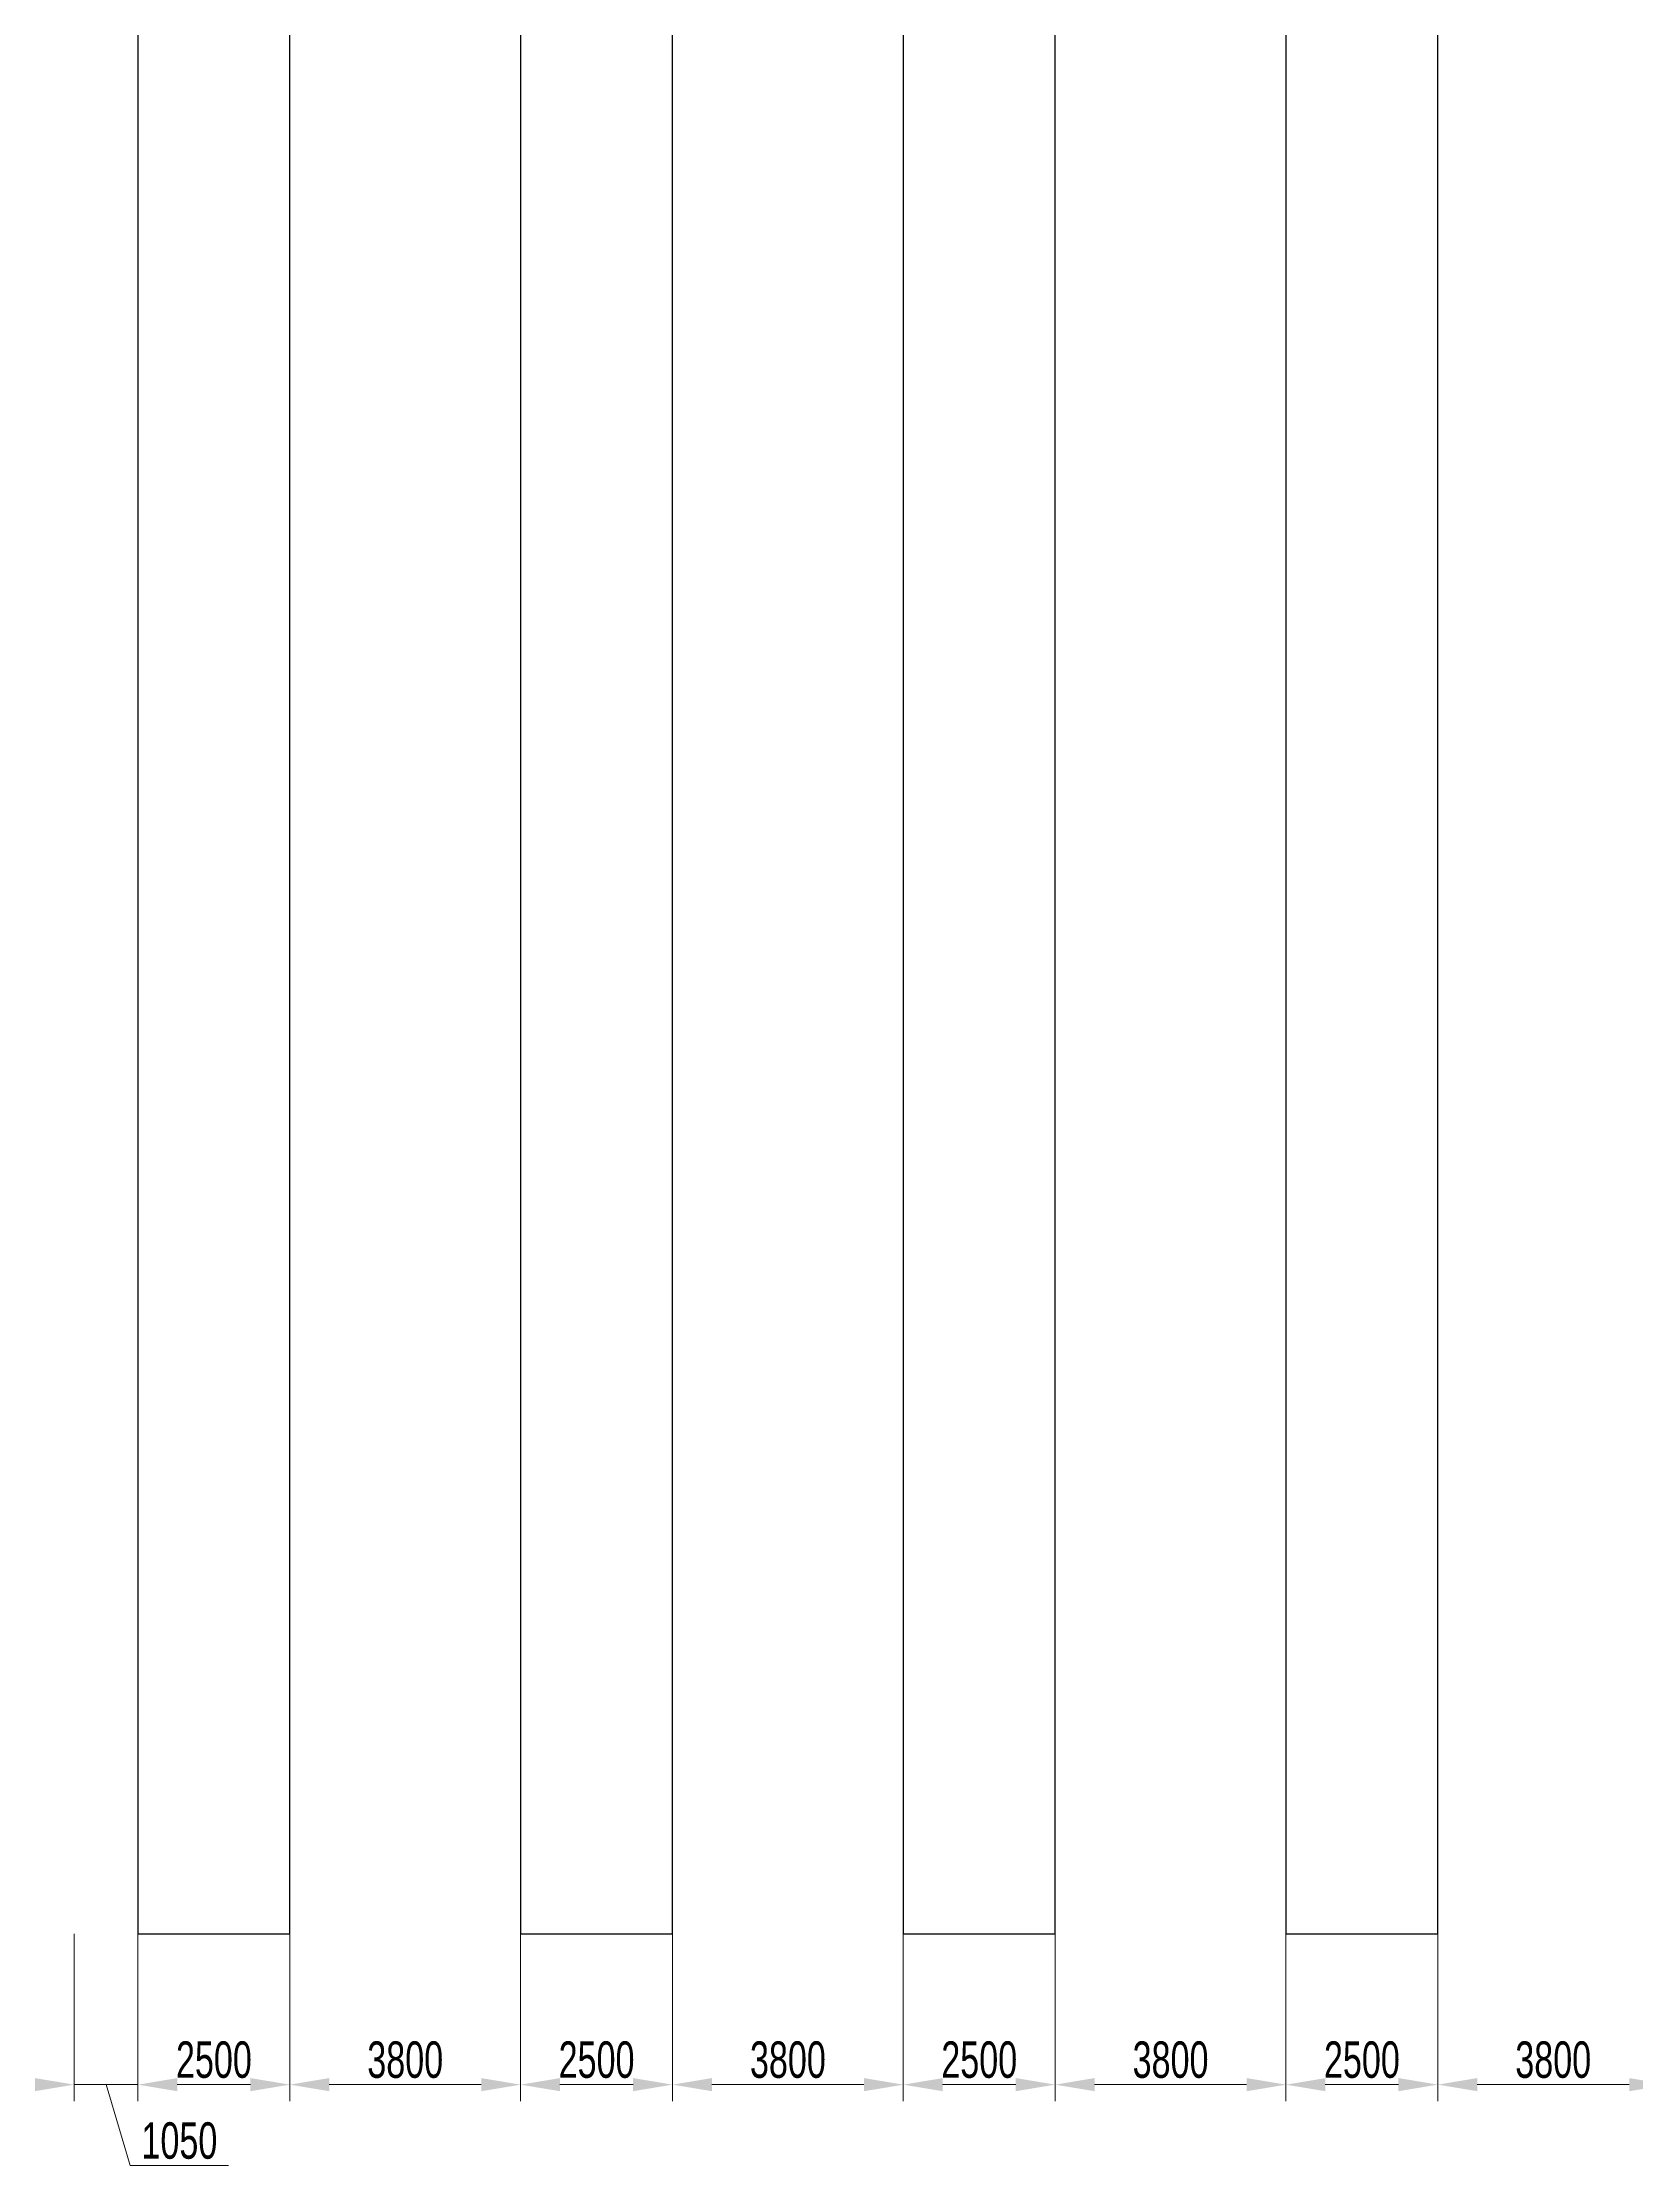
# Model space of a CAD drawing. Header units: millimetres. Extents: x 321435 to 489435, y -71599 to 47189.
# Drawn here: x 351857 to 378084, y -23906 to 11047 of the extents above; entities that cross this region are included whole.
import ezdxf

# ---------------------------------------------------------------- set-up
doc = ezdxf.new("R2010")
doc.units = ezdxf.units.MM
doc.header["$LTSCALE"] = 0.3
doc.header["$PDMODE"] = 34
doc.header["$PDSIZE"] = 5
doc.layers.get('Defpoints').update_dxf_attribs({"lineweight": 50})
doc.layers.add('轮廓线', color=3, linetype='Continuous', lineweight=50)
doc.styles.add('CIVIL', font='fsdb_e.shx', dxfattribs={"width": 0.7, "height": 600, "bigfont": 'fsdb.shx'})
doc.dimstyles.new('修改1', dxfattribs={"dimscale": 0.216, "dimtxt": 600, "dimasz": 3000, "dimexe": 1250, "dimexo": 0.625, "dimgap": 500, "dimtad": 1, "dimdec": 0, "dimdsep": 46, "dimtxsty": 'CIVIL', "dimcen": 2.5, "dimclrd": 3, "dimclre": 3, "dimclrt": 3, "dimadec": 0, "dimazin": 0, "dimtfac": 1, "dimtdec": 0, "dimtmove": 1, "dimatfit": 3, "dimfxl": 1, "dimlwd": 18, "dimlwe": 18, "dimarcsym": 0})

# ---------------------------------------------------------------- blocks, each defined once
blk = doc.blocks.new('*D199')
at = {"layer": 'Defpoints', "color": 0, "ltscale": 100, "transparency": 16777216}
for p in [(352379, -20090), (353429, -20090), (353429, -22574)]:
    blk.add_point(p, dxfattribs=at)
at = {"layer": '轮廓线', "color": 3, "lineweight": 18, "ltscale": 100, "transparency": 16777216}
for p, q in [((352379, -20090), (352379, -22844)), ((353429, -20090), (353429, -22844)), ((351731, -22574), (351083, -22574)), ((352379, -22574), (353429, -22574)), ((352379, -22574), (353429, -22574)), ((352904, -22574), (353303, -23906)), ((354077, -22574), (354725, -22574)), ((353303, -23906), (354919, -23906))]:
    blk.add_line(p, q, dxfattribs=at)
at = {"layer": '轮廓线', "color": 3, "ltscale": 100, "transparency": 16777216}
for points in [[(351731, -22466), (351731, -22682), (352379, -22574)], [(354077, -22466), (354077, -22682), (353429, -22574)]]:
    blk.add_solid(points, dxfattribs=at)
at = {"layer": '轮廓线', "color": 3, "ltscale": 100, "transparency": 16777216, "insert": (354111, -23498), "char_height": 600, "attachment_point": 5, "style": 'CIVIL'}
blk.add_mtext('1050', dxfattribs=at)
blk = doc.blocks.new('*D200')
at = {"layer": 'Defpoints', "color": 0, "ltscale": 100, "transparency": 16777216}
for p in [(353429, -20090), (355929, -20090), (355929, -22574)]:
    blk.add_point(p, dxfattribs=at)
at = {"layer": '轮廓线', "color": 3, "lineweight": 18, "ltscale": 100, "transparency": 16777216}
for p, q in [((353429, -20090), (353429, -22844)), ((355929, -20090), (355929, -22844)), ((354077, -22574), (355281, -22574))]:
    blk.add_line(p, q, dxfattribs=at)
at = {"layer": '轮廓线', "color": 3, "ltscale": 100, "transparency": 16777216}
for points in [[(354077, -22466), (354077, -22682), (353429, -22574)], [(355281, -22466), (355281, -22682), (355929, -22574)]]:
    blk.add_solid(points, dxfattribs=at)
at = {"layer": '轮廓线', "color": 3, "ltscale": 100, "transparency": 16777216, "insert": (354679, -22166), "char_height": 600, "attachment_point": 5, "style": 'CIVIL'}
blk.add_mtext('2500', dxfattribs=at)
blk = doc.blocks.new('*D201')
at = {"layer": 'Defpoints', "color": 0, "ltscale": 100, "transparency": 16777216}
for p in [(355929, -20090), (359729, -20090), (359729, -22574)]:
    blk.add_point(p, dxfattribs=at)
at = {"layer": '轮廓线', "color": 3, "lineweight": 18, "ltscale": 100, "transparency": 16777216}
for p, q in [((355929, -20090), (355929, -22844)), ((359729, -20090), (359729, -22844)), ((356577, -22574), (359081, -22574))]:
    blk.add_line(p, q, dxfattribs=at)
at = {"layer": '轮廓线', "color": 3, "ltscale": 100, "transparency": 16777216}
for points in [[(356577, -22466), (356577, -22682), (355929, -22574)], [(359081, -22466), (359081, -22682), (359729, -22574)]]:
    blk.add_solid(points, dxfattribs=at)
at = {"layer": '轮廓线', "color": 3, "ltscale": 100, "transparency": 16777216, "insert": (357829, -22166), "char_height": 600, "attachment_point": 5, "style": 'CIVIL'}
blk.add_mtext('3800', dxfattribs=at)
blk = doc.blocks.new('*D202')
at = {"layer": 'Defpoints', "color": 0, "ltscale": 100, "transparency": 16777216}
for p in [(359729, -20090), (362229, -20090), (362229, -22574)]:
    blk.add_point(p, dxfattribs=at)
at = {"layer": '轮廓线', "color": 3, "lineweight": 18, "ltscale": 100, "transparency": 16777216}
for p, q in [((359729, -20090), (359729, -22844)), ((362229, -20090), (362229, -22844)), ((360377, -22574), (361581, -22574))]:
    blk.add_line(p, q, dxfattribs=at)
at = {"layer": '轮廓线', "color": 3, "ltscale": 100, "transparency": 16777216}
for points in [[(360377, -22466), (360377, -22682), (359729, -22574)], [(361581, -22466), (361581, -22682), (362229, -22574)]]:
    blk.add_solid(points, dxfattribs=at)
at = {"layer": '轮廓线', "color": 3, "ltscale": 100, "transparency": 16777216, "insert": (360979, -22166), "char_height": 600, "attachment_point": 5, "style": 'CIVIL'}
blk.add_mtext('2500', dxfattribs=at)
blk = doc.blocks.new('*D203')
at = {"layer": 'Defpoints', "color": 0, "ltscale": 100, "transparency": 16777216}
for p in [(362229, -20090), (366029, -20090), (366029, -22574)]:
    blk.add_point(p, dxfattribs=at)
at = {"layer": '轮廓线', "color": 3, "lineweight": 18, "ltscale": 100, "transparency": 16777216}
for p, q in [((362229, -20090), (362229, -22844)), ((366029, -20090), (366029, -22844)), ((362877, -22574), (365381, -22574))]:
    blk.add_line(p, q, dxfattribs=at)
at = {"layer": '轮廓线', "color": 3, "ltscale": 100, "transparency": 16777216}
for points in [[(362877, -22466), (362877, -22682), (362229, -22574)], [(365381, -22466), (365381, -22682), (366029, -22574)]]:
    blk.add_solid(points, dxfattribs=at)
at = {"layer": '轮廓线', "color": 3, "ltscale": 100, "transparency": 16777216, "insert": (364129, -22166), "char_height": 600, "attachment_point": 5, "style": 'CIVIL'}
blk.add_mtext('3800', dxfattribs=at)
blk = doc.blocks.new('*D204')
at = {"layer": 'Defpoints', "color": 0, "ltscale": 100, "transparency": 16777216}
for p in [(366029, -20090), (368529, -20090), (368529, -22574)]:
    blk.add_point(p, dxfattribs=at)
at = {"layer": '轮廓线', "color": 3, "lineweight": 18, "ltscale": 100, "transparency": 16777216}
for p, q in [((366029, -20090), (366029, -22844)), ((368529, -20090), (368529, -22844)), ((366677, -22574), (367881, -22574))]:
    blk.add_line(p, q, dxfattribs=at)
at = {"layer": '轮廓线', "color": 3, "ltscale": 100, "transparency": 16777216}
for points in [[(366677, -22466), (366677, -22682), (366029, -22574)], [(367881, -22466), (367881, -22682), (368529, -22574)]]:
    blk.add_solid(points, dxfattribs=at)
at = {"layer": '轮廓线', "color": 3, "ltscale": 100, "transparency": 16777216, "insert": (367279, -22166), "char_height": 600, "attachment_point": 5, "style": 'CIVIL'}
blk.add_mtext('2500', dxfattribs=at)
blk = doc.blocks.new('*D205')
at = {"layer": 'Defpoints', "color": 0, "ltscale": 100, "transparency": 16777216}
for p in [(368529, -20090), (372329, -20090), (372329, -22574)]:
    blk.add_point(p, dxfattribs=at)
at = {"layer": '轮廓线', "color": 3, "lineweight": 18, "ltscale": 100, "transparency": 16777216}
for p, q in [((368529, -20090), (368529, -22844)), ((372329, -20090), (372329, -22844)), ((369177, -22574), (371681, -22574))]:
    blk.add_line(p, q, dxfattribs=at)
at = {"layer": '轮廓线', "color": 3, "ltscale": 100, "transparency": 16777216}
for points in [[(369177, -22466), (369177, -22682), (368529, -22574)], [(371681, -22466), (371681, -22682), (372329, -22574)]]:
    blk.add_solid(points, dxfattribs=at)
at = {"layer": '轮廓线', "color": 3, "ltscale": 100, "transparency": 16777216, "insert": (370429, -22166), "char_height": 600, "attachment_point": 5, "style": 'CIVIL'}
blk.add_mtext('3800', dxfattribs=at)
blk = doc.blocks.new('*D206')
at = {"layer": 'Defpoints', "color": 0, "ltscale": 100, "transparency": 16777216}
for p in [(372329, -20090), (374829, -20090), (374829, -22574)]:
    blk.add_point(p, dxfattribs=at)
at = {"layer": '轮廓线', "color": 3, "lineweight": 18, "ltscale": 100, "transparency": 16777216}
for p, q in [((372329, -20090), (372329, -22844)), ((374829, -20090), (374829, -22844)), ((372977, -22574), (374181, -22574))]:
    blk.add_line(p, q, dxfattribs=at)
at = {"layer": '轮廓线', "color": 3, "ltscale": 100, "transparency": 16777216}
for points in [[(372977, -22466), (372977, -22682), (372329, -22574)], [(374181, -22466), (374181, -22682), (374829, -22574)]]:
    blk.add_solid(points, dxfattribs=at)
at = {"layer": '轮廓线', "color": 3, "ltscale": 100, "transparency": 16777216, "insert": (373579, -22166), "char_height": 600, "attachment_point": 5, "style": 'CIVIL'}
blk.add_mtext('2500', dxfattribs=at)
blk = doc.blocks.new('*D207')
at = {"layer": 'Defpoints', "color": 0, "ltscale": 100, "transparency": 16777216}
for p in [(374829, -20090), (378629, -20090), (378629, -22574)]:
    blk.add_point(p, dxfattribs=at)
at = {"layer": '轮廓线', "color": 3, "lineweight": 18, "ltscale": 100, "transparency": 16777216}
for p, q in [((374829, -20090), (374829, -22844)), ((378629, -20090), (378629, -22844)), ((375477, -22574), (377981, -22574))]:
    blk.add_line(p, q, dxfattribs=at)
at = {"layer": '轮廓线', "color": 3, "ltscale": 100, "transparency": 16777216}
for points in [[(375477, -22466), (375477, -22682), (374829, -22574)], [(377981, -22466), (377981, -22682), (378629, -22574)]]:
    blk.add_solid(points, dxfattribs=at)
at = {"layer": '轮廓线', "color": 3, "ltscale": 100, "transparency": 16777216, "insert": (376729, -22166), "char_height": 600, "attachment_point": 5, "style": 'CIVIL'}
blk.add_mtext('3800', dxfattribs=at)

msp = doc.modelspace()

# ---------------------------------------------------------------- linework, layer by layer
at = {"ltscale": 100}
for points in [[(353428.9, -20090.2), (355928.9, -20090.2), (355928.9, 29909.8), (353428.9, 29909.8)], [(359728.9, -20090.2), (362228.9, -20090.2), (362228.9, 29909.8), (359728.9, 29909.8)], [(366028.9, -20090.2), (368528.9, -20090.2), (368528.9, 29909.8), (366028.9, 29909.8)], [(372328.9, -20090.2), (374828.9, -20090.2), (374828.9, 29909.8), (372328.9, 29909.8)]]:
    msp.add_lwpolyline(points, close=True, dxfattribs=at)

# ---------------------------------------------------------------- dimensions: what is measured, and where the dimension line sits
at = {"layer": '轮廓线', "ltscale": 100}
for p1, p2, picture, middle in [((352378.9, -20090.2), (353428.9, -20090.2), '*D199', (353411.5, -23497.7)), ((353428.9, -20090.2), (355928.9, -20090.2), '*D200', (354678.9, -22165.7)), ((355928.9, -20090.2), (359728.9, -20090.2), '*D201', (357828.9, -22165.7)), ((359728.9, -20090.2), (362228.9, -20090.2), '*D202', (360978.9, -22165.7)), ((362228.9, -20090.2), (366028.9, -20090.2), '*D203', (364128.9, -22165.7)), ((366028.9, -20090.2), (368528.9, -20090.2), '*D204', (367278.9, -22165.7)), ((368528.9, -20090.2), (372328.9, -20090.2), '*D205', (370428.9, -22165.7)), ((372328.9, -20090.2), (374828.9, -20090.2), '*D206', (373578.9, -22165.7)), ((374828.9, -20090.2), (378628.9, -20090.2), '*D207', (376728.9, -22165.7))]:
    dim = msp.add_aligned_dim(p1=p1, p2=p2, distance=-2483.5, dimstyle='修改1', override={"dimfxl": 1.5}, dxfattribs=at)
    dim.commit()
    dim.dimension.update_dxf_attribs({"geometry": picture, "text_midpoint": middle})

doc.saveas('drawing.dxf')
